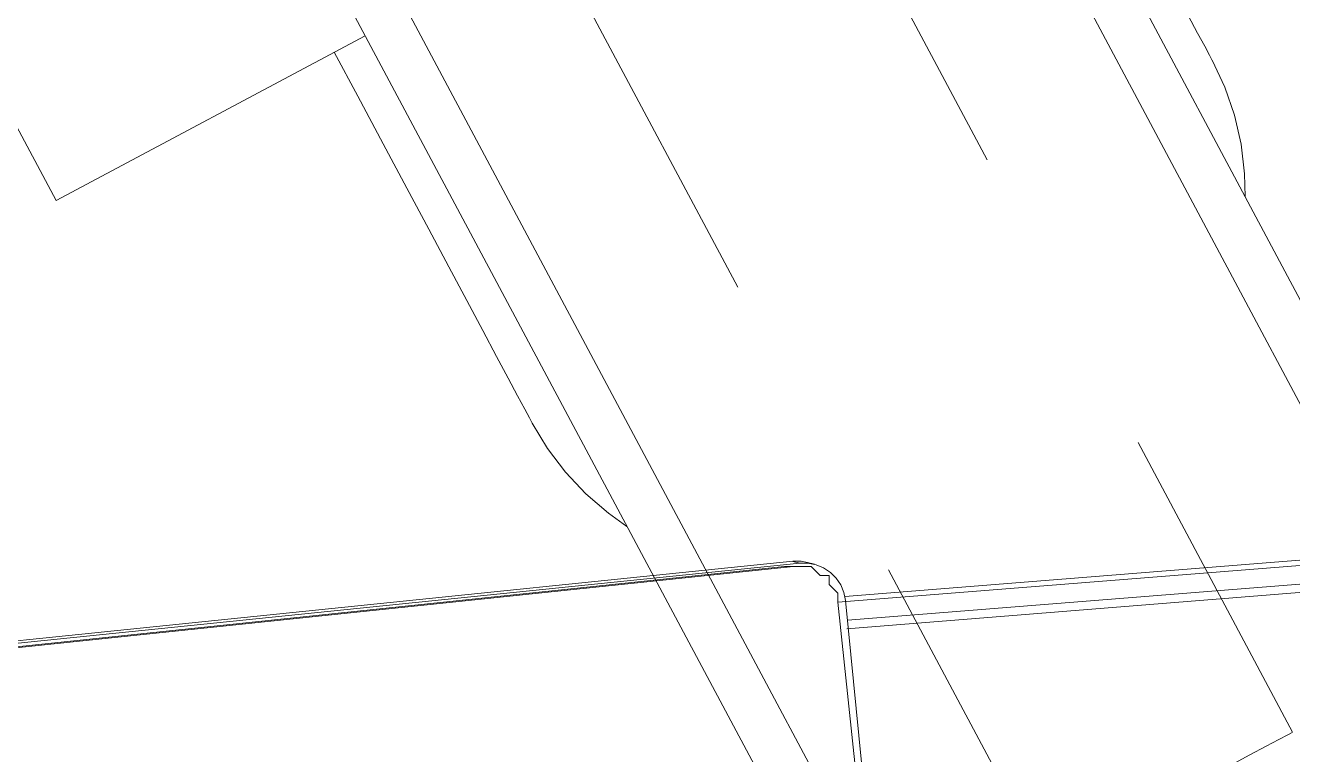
# Model space of a CAD drawing. Header units: millimetres. Extents: x 3 to 592, y 5 to 207.
# Drawn here: x 44.37 to 49.39, y 36.51 to 39.4 of the extents above; entities that cross this region are included whole.
import ezdxf

# ---------------------------------------------------------------- set-up
doc = ezdxf.new("R2010")
doc.units = ezdxf.units.MM

msp = doc.modelspace()

# ---------------------------------------------------------------- linework, layer by layer
at = {"color": 7, "lineweight": 0}
for points in [[(44.490322, 38.704414), (41.875534, 43.605909)], [(44.490322, 38.704414), (41.875534, 43.605909)], [(47.708961, 41.523426), (50.32375, 36.621932)], [(47.708961, 41.523426), (50.32375, 36.621932)], [(47.537405, 41.431916), (50.152194, 36.530421)], [(47.537405, 41.431916), (50.152194, 36.530421)], [(45.429699, 40.307472), (48.044488, 35.405977)], [(45.429699, 40.307472), (48.044488, 35.405977)], [(45.258108, 40.215961), (47.872897, 35.314467)], [(45.258108, 40.215961), (47.872897, 35.314467)], [(47.589722, 37.112222), (85.372222, 40.110833)], [(85.372222, 40.040278), (47.625, 37.006389)], [(48.182045, 38.866229), (47.584279, 39.986753)], [(48.182045, 38.866229), (47.584279, 39.986753)], [(48.742847, 39.880505), (48.814461, 39.746449), (48.877608, 39.627916), (48.932289, 39.525257), (48.978502, 39.438827), (49.015544, 39.368977), (49.043766, 39.316413), (49.062816, 39.280783), (49.072341, 39.262791)], [(48.742847, 39.880505), (48.814461, 39.746449), (48.877608, 39.627916), (48.932289, 39.525257), (48.978502, 39.438827), (49.015544, 39.368977), (49.043766, 39.316413), (49.062816, 39.280783), (49.072341, 39.262791)], [(46.594538, 39.481477), (47.19233, 38.360966)], [(46.594538, 39.481477), (47.19233, 38.360966)], [(45.715731, 39.358147), (44.490181, 38.704449)], [(45.715731, 39.358147), (44.490181, 38.704449)], [(46.046919, 38.4423), (45.967544, 38.591172), (45.880761, 38.753803), (45.786922, 38.929839), (45.686028, 39.118575), (45.593247, 39.292847)], [(46.046919, 38.4423), (45.967544, 38.591172), (45.880761, 38.753803), (45.786922, 38.929839), (45.686028, 39.118575), (45.593247, 39.292847)], [(49.204245, 38.720536), (49.201776, 38.810847), (49.188017, 38.927617), (49.161559, 39.042622), (49.123459, 39.153747), (49.073717, 39.260639)], [(49.204245, 38.720536), (49.201776, 38.810847), (49.188017, 38.927617), (49.161559, 39.042622), (49.123459, 39.153747), (49.073717, 39.260639)], [(46.377684, 37.822293), (46.366748, 37.842754), (46.34805, 37.878032), (46.319828, 37.930949), (46.282434, 38.000446), (46.236573, 38.086877), (46.181539, 38.189535), (46.118392, 38.308421), (46.046778, 38.442477)], [(46.377684, 37.822293), (46.366748, 37.842754), (46.34805, 37.878032), (46.319828, 37.930949), (46.282434, 38.000446), (46.236573, 38.086877), (46.181539, 38.189535), (46.118392, 38.308421), (46.046778, 38.442477)], [(46.377684, 37.822293), (46.438361, 37.721399), (46.509622, 37.62756), (46.590409, 37.541835), (46.679661, 37.465282), (46.753392, 37.413071)], [(46.377684, 37.822293), (46.438361, 37.721399), (46.509622, 37.62756), (46.590409, 37.541835), (46.679661, 37.465282), (46.753392, 37.413071)], [(49.392522, 36.597167), (48.779812, 37.745704)], [(49.392522, 36.597167), (48.779812, 37.745704)], [(47.617309, 37.135329), (50.677839, 37.379132)], [(47.617309, 37.135329), (50.677839, 37.379132)], [(47.617309, 37.135329), (50.677839, 37.379132)], [(47.617309, 37.135329), (50.677839, 37.379132)], [(50.683007, 37.284807), (47.627364, 37.041384)], [(50.683007, 37.284807), (47.627364, 37.041384)], [(50.683007, 37.284807), (47.627364, 37.041384)], [(50.683007, 37.284807), (47.627364, 37.041384)], [(47.378056, 37.253333), (43.321111, 36.83)], [(47.410934, 37.274394), (43.342348, 36.857411)], [(47.410934, 37.274394), (43.342348, 36.857411)], [(47.410934, 37.274394), (43.342348, 36.857411)], [(47.410934, 37.274394), (43.342348, 36.857411)], [(47.413333, 37.253333), (43.356389, 36.83)], [(47.438557, 37.267233), (43.369971, 36.850249)], [(47.438557, 37.267233), (43.369971, 36.850249)], [(47.438557, 37.267233), (43.369971, 36.850249)], [(47.438557, 37.267233), (43.369971, 36.850249)], [(47.413333, 37.253333), (47.378056, 37.253333)], [(47.378056, 37.253333), (47.413333, 37.253333), (47.448611, 37.253333)], [(47.410934, 37.274394), (47.44339, 37.274394), (47.469143, 37.269808)], [(47.410934, 37.274394), (47.44339, 37.274394), (47.469143, 37.269808)], [(47.410934, 37.274394), (47.44339, 37.274394), (47.469143, 37.269808)], [(47.410934, 37.274394), (47.44339, 37.274394), (47.469143, 37.269808)], [(47.438557, 37.267233), (47.41104, 37.274288)], [(47.438557, 37.267233), (47.41104, 37.274288)], [(47.438557, 37.267233), (47.41104, 37.274288)], [(47.438557, 37.267233), (47.41104, 37.274288)], [(47.589722, 37.112222), (47.589722, 37.1475), (47.554444, 37.182778), (47.554444, 37.218056), (47.519167, 37.218056), (47.483889, 37.253333), (47.448611, 37.253333), (47.413333, 37.253333)], [(47.619849, 37.118396), (47.613499, 37.150499), (47.601152, 37.180485), (47.582808, 37.207649), (47.559877, 37.230579), (47.533066, 37.248571), (47.50308, 37.260918), (47.470977, 37.267268), (47.438522, 37.267268)], [(47.619849, 37.118396), (47.613499, 37.150499), (47.601152, 37.180485), (47.582808, 37.207649), (47.559877, 37.230579), (47.533066, 37.248571), (47.50308, 37.260918), (47.470977, 37.267268), (47.438522, 37.267268)], [(47.619849, 37.118396), (47.613499, 37.150499), (47.601152, 37.180485), (47.582808, 37.207649), (47.559877, 37.230579), (47.533066, 37.248571), (47.50308, 37.260918), (47.470977, 37.267268), (47.438522, 37.267268)], [(47.619849, 37.118396), (47.613499, 37.150499), (47.601152, 37.180485), (47.582808, 37.207649), (47.559877, 37.230579), (47.533066, 37.248571), (47.50308, 37.260918), (47.470977, 37.267268), (47.438522, 37.267268)], [(47.483889, 37.253333), (47.448611, 37.253333)], [(47.496765, 37.262823), (47.469249, 37.269879)], [(47.496765, 37.262823), (47.469249, 37.269879)], [(47.496765, 37.262823), (47.469249, 37.269879)], [(47.496765, 37.262823), (47.469249, 37.269879)], [(47.790122, 37.240455), (48.412294, 36.074244)], [(47.790122, 37.240455), (48.412294, 36.074244)], [(47.907222, 34.113611), (47.589722, 37.112222)], [(47.913996, 34.134954), (47.619779, 37.118396)], [(47.913996, 34.134954), (47.619779, 37.118396)], [(47.913996, 34.134954), (47.619779, 37.118396)], [(47.913996, 34.134954), (47.619779, 37.118396)], [(48.412188, 36.074174), (48.447466, 36.092871), (48.490152, 36.115801), (48.547655, 36.146493), (48.617858, 36.183887), (48.698644, 36.226926), (48.786838, 36.273846), (48.878913, 36.323235), (48.972047, 36.372976), (49.062711, 36.421307), (49.147377, 36.466462), (49.223224, 36.507032), (49.287783, 36.541251), (49.337877, 36.568062), (49.372802, 36.586407), (49.390441, 36.595932)], [(48.412188, 36.074174), (48.447466, 36.092871), (48.490152, 36.115801), (48.547655, 36.146493), (48.617858, 36.183887), (48.698644, 36.226926), (48.786838, 36.273846), (48.878913, 36.323235), (48.972047, 36.372976), (49.062711, 36.421307), (49.147377, 36.466462), (49.223224, 36.507032), (49.287783, 36.541251), (49.337877, 36.568062), (49.372802, 36.586407), (49.390441, 36.595932)]]:
    msp.add_lwpolyline(points, dxfattribs=at)

doc.saveas('drawing.dxf')
